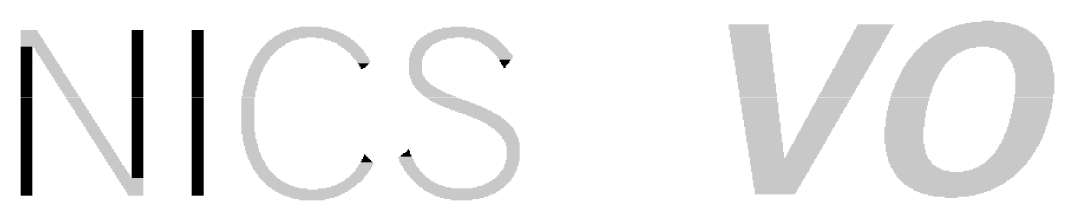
# Model space of a CAD drawing. Extents: x 3 to 114, y 9 to 132.
# Drawn here: x 61.56 to 74.91, y 129.89 to 132.2 of the extents above; entities that cross this region are included whole.
import ezdxf

# ---------------------------------------------------------------- set-up
doc = ezdxf.new("R2010")
doc.units = 0
doc.layers.add('254', color=53, linetype='CONTINUOUS')

# ---------------------------------------------------------------- blocks, each defined once
blk = doc.blocks.new('RECT')
blk.add_solid([(-0.5, -0.5), (0.5, -0.5), (-0.5, 0.5), (0.5, 0.5)])

msp = doc.modelspace()

# ---------------------------------------------------------------- block references
at = {"layer": '254', "yscale": 0.0152}
for p, xscale in [((74.0512, 132.1664), 0.5944), ((74.0588, 132.1816), 0.4572), ((74.0512, 132.1968), 0.1676), ((61.6687, 132.0749), 0.2134), ((61.6763, 132.0597), 0.2286), ((61.6763, 132.0444), 0.2286), ((61.6839, 132.0292), 0.2438), ((63.0707, 132.0749), 0.1524), ((63.0707, 132.0597), 0.1524), ((63.0707, 132.0444), 0.1524), ((63.0707, 132.0292), 0.1524), ((63.848, 132.0749), 0.1524), ((63.848, 132.0597), 0.1524), ((63.848, 132.0444), 0.1524), ((63.848, 132.0292), 0.1524), ((65.3186, 132.0292), 0.8382), ((65.311, 132.0444), 0.7925), ((65.311, 132.0597), 0.7315), ((65.311, 132.0749), 0.6401), ((65.311, 132.0902), 0.5486), ((65.311, 132.1054), 0.4572), ((65.3034, 132.1206), 0.2896), ((67.216, 132.0292), 0.823), ((67.2084, 132.0444), 0.7772), ((67.216, 132.0597), 0.701), ((67.216, 132.0749), 0.6401), ((67.216, 132.0902), 0.5486), ((67.216, 132.1054), 0.4267), ((67.216, 132.1206), 0.2134), ((70.9651, 132.1511), 0.5182), ((70.9651, 132.1359), 0.5182), ((70.9651, 132.1206), 0.5182), ((70.9651, 132.1054), 0.5182), ((70.9651, 132.0902), 0.5182), ((70.9727, 132.0749), 0.5029), ((70.9727, 132.0597), 0.5029), ((70.9727, 132.0444), 0.5029), ((70.9803, 132.0292), 0.5182), ((72.5424, 132.0444), 0.4724), ((72.5348, 132.0292), 0.4572), ((72.5576, 132.0749), 0.4724), ((72.55, 132.0597), 0.4572), ((72.5653, 132.0902), 0.4572), ((72.5881, 132.1206), 0.4724), ((72.5805, 132.1054), 0.4572), ((72.5957, 132.1359), 0.4572), ((72.6034, 132.1511), 0.4724), ((74.0207, 132.0292), 1.2649), ((74.0207, 132.0444), 1.204), ((74.0283, 132.0597), 1.1582), ((74.0283, 132.0749), 1.0973), ((74.0359, 132.0902), 1.0516), ((74.0435, 132.1054), 0.9754), ((74.0435, 132.1206), 0.9144), ((74.0435, 132.1359), 0.823), ((74.0435, 132.1511), 0.7315), ((61.6915, 132.014), 0.2591), ((61.6915, 131.9987), 0.2591), ((61.6991, 131.9835), 0.2743), ((61.7068, 131.9682), 0.2896), ((61.7068, 131.953), 0.2896), ((61.7144, 131.9378), 0.3048), ((61.7144, 131.9225), 0.3048), ((61.722, 131.9073), 0.32), ((63.0707, 132.014), 0.1524), ((63.0707, 131.9987), 0.1524), ((63.0707, 131.9835), 0.1524), ((63.0707, 131.9682), 0.1524), ((63.0707, 131.953), 0.1524), ((63.0707, 131.9378), 0.1524), ((63.0707, 131.9225), 0.1524), ((63.0707, 131.9073), 0.1524), ((63.848, 132.014), 0.1524), ((63.848, 131.9987), 0.1524), ((63.848, 131.9835), 0.1524), ((63.848, 131.9682), 0.1524), ((63.848, 131.953), 0.1524), ((63.848, 131.9378), 0.1524), ((63.848, 131.9225), 0.1524), ((63.848, 131.9073), 0.1524), ((64.8614, 131.9073), 0.2591), ((64.8843, 131.9225), 0.2743), ((64.9072, 131.9378), 0.2896), ((64.9376, 131.953), 0.32), ((64.9834, 131.9682), 0.3505), ((65.0367, 131.9835), 0.4267), ((65.311, 131.9987), 0.9449), ((65.3186, 132.014), 0.8992), ((65.593, 131.9835), 0.442), ((65.6539, 131.9682), 0.3505), ((65.692, 131.953), 0.3353), ((65.7225, 131.9378), 0.3048), ((65.753, 131.9225), 0.2743), ((65.7758, 131.9073), 0.2591), ((66.8045, 131.9225), 0.2743), ((66.7893, 131.9073), 0.2438), ((66.8274, 131.9378), 0.2896), ((66.8503, 131.953), 0.3048), ((66.8884, 131.9682), 0.3505), ((66.9493, 131.9835), 0.442), ((67.216, 131.9987), 0.9144), ((67.216, 132.014), 0.8839), ((67.498, 131.9835), 0.4115), ((67.5513, 131.9682), 0.3353), ((67.5818, 131.953), 0.3048), ((67.6123, 131.9378), 0.2743), ((67.6351, 131.9225), 0.2591), ((67.6504, 131.9073), 0.2591), ((70.9803, 132.014), 0.5182), ((70.9803, 131.9987), 0.5182), ((70.9879, 131.9835), 0.5029), ((70.9879, 131.9682), 0.5029), ((70.9879, 131.953), 0.5029), ((70.9879, 131.9378), 0.5029), ((70.9879, 131.9225), 0.5029), ((70.9955, 131.9073), 0.5182), ((72.4586, 131.9073), 0.4572), ((72.4738, 131.9225), 0.4572), ((72.4891, 131.953), 0.4572), ((72.4891, 131.9378), 0.4572), ((72.5043, 131.9835), 0.4572), ((72.5043, 131.9682), 0.4572), ((72.5195, 132.014), 0.4572), ((72.5195, 131.9987), 0.4572), ((73.9902, 131.9073), 1.5392), ((73.9978, 131.9225), 1.524), ((74.0054, 131.9378), 1.4783), ((74.0054, 131.953), 1.4478), ((74.0054, 131.9682), 1.4173), ((74.0131, 131.9835), 1.3716), ((74.0131, 131.9987), 1.3411), ((74.0207, 132.014), 1.2954), ((61.7296, 131.892), 0.3353), ((61.7296, 131.8768), 0.3353), ((61.6382, 131.8616), 0.1524), ((61.6382, 131.8463), 0.1524), ((61.6382, 131.8311), 0.1524), ((61.6382, 131.8158), 0.1524), ((61.6382, 131.8006), 0.1524), ((61.6382, 131.7854), 0.1524), ((61.6382, 131.7701), 0.1524), ((61.8211, 131.8616), 0.1829), ((61.8363, 131.8463), 0.1829), ((61.8363, 131.8311), 0.1829), ((61.8515, 131.8158), 0.1829), ((61.8592, 131.8006), 0.1981), ((61.8668, 131.7854), 0.1829), ((61.882, 131.7701), 0.1829), ((63.0707, 131.892), 0.1524), ((63.0707, 131.8768), 0.1524), ((63.0707, 131.8616), 0.1524), ((63.0707, 131.8463), 0.1524), ((63.0707, 131.8311), 0.1524), ((63.0707, 131.8158), 0.1524), ((63.0707, 131.8006), 0.1524), ((63.0707, 131.7854), 0.1524), ((63.0707, 131.7701), 0.1524), ((63.848, 131.892), 0.1524), ((63.848, 131.8768), 0.1524), ((63.848, 131.8616), 0.1524), ((63.848, 131.8463), 0.1524), ((63.848, 131.8311), 0.1524), ((63.848, 131.8158), 0.1524), ((63.848, 131.8006), 0.1524), ((63.848, 131.7854), 0.1524), ((63.848, 131.7701), 0.1524), ((64.7167, 131.7701), 0.2134), ((64.7319, 131.7854), 0.2134), ((64.7471, 131.8006), 0.2134), ((64.77, 131.8311), 0.2286), ((64.7624, 131.8158), 0.2134), ((64.7852, 131.8463), 0.2286), ((64.8081, 131.8616), 0.2438), ((64.8233, 131.8768), 0.2438), ((64.8462, 131.892), 0.2591), ((65.7911, 131.892), 0.2591), ((65.8139, 131.8768), 0.2438), ((65.8292, 131.8616), 0.2438), ((65.852, 131.8463), 0.2286), ((65.8673, 131.8311), 0.2286), ((65.8825, 131.8158), 0.2286), ((65.8901, 131.8006), 0.2134), ((65.913, 131.7854), 0.1981), ((65.9282, 131.7701), 0.1981), ((66.6902, 131.7854), 0.1981), ((66.6826, 131.7701), 0.1829), ((66.7055, 131.8158), 0.1981), ((66.6979, 131.8006), 0.1829), ((66.7283, 131.8463), 0.2134), ((66.7207, 131.8311), 0.1981), ((66.7512, 131.8768), 0.2286), ((66.7436, 131.8616), 0.2134), ((66.7664, 131.892), 0.2286), ((67.6732, 131.892), 0.2438), ((67.6885, 131.8768), 0.2438), ((67.7113, 131.8616), 0.2286), ((67.7266, 131.8463), 0.2286), ((67.7418, 131.8311), 0.2286), ((67.7494, 131.8158), 0.2134), ((67.7647, 131.8006), 0.2134), ((67.7799, 131.7854), 0.2134), ((67.7951, 131.7701), 0.2134), ((71.0032, 131.892), 0.5029), ((71.0032, 131.8768), 0.5029), ((71.0032, 131.8616), 0.5029), ((71.0032, 131.8463), 0.5029), ((71.0032, 131.8311), 0.5029), ((71.0032, 131.8158), 0.5029), ((71.0032, 131.8006), 0.5029), ((71.0184, 131.7854), 0.5029), ((71.0184, 131.7701), 0.5029), ((72.3976, 131.7854), 0.4572), ((72.39, 131.7701), 0.442), ((72.4052, 131.8006), 0.442), ((72.4129, 131.8158), 0.4572), ((72.4281, 131.8463), 0.4572), ((72.4281, 131.8311), 0.4572), ((72.4433, 131.8768), 0.4572), ((72.4433, 131.8616), 0.4572), ((72.4586, 131.892), 0.4572), ((73.3654, 131.7701), 0.5639), ((73.3882, 131.7854), 0.5791), ((73.4111, 131.8006), 0.5944), ((73.4339, 131.8158), 0.6096), ((73.4568, 131.8311), 0.6248), ((73.4873, 131.8463), 0.6553), ((73.5406, 131.8616), 0.7315), ((73.9902, 131.8768), 1.6002), ((73.9902, 131.892), 1.5697), ((74.4398, 131.8616), 0.7315), ((74.4779, 131.8463), 0.6553), ((74.5007, 131.8311), 0.6401), ((74.5236, 131.8158), 0.5944), ((74.5388, 131.8006), 0.5944), ((74.5541, 131.7854), 0.5639), ((74.5693, 131.7701), 0.5639), ((61.6382, 131.7549), 0.1524), ((61.6382, 131.7396), 0.1524), ((61.6382, 131.7244), 0.1524), ((61.6382, 131.7092), 0.1524), ((61.6382, 131.6939), 0.1524), ((61.6382, 131.6787), 0.1524), ((61.6382, 131.6634), 0.1524), ((61.6382, 131.6482), 0.1524), ((61.6382, 131.633), 0.1524), ((61.882, 131.7549), 0.1829), ((61.8973, 131.7396), 0.1829), ((61.9125, 131.7244), 0.1829), ((61.9125, 131.7092), 0.1829), ((61.9277, 131.6939), 0.1829), ((61.943, 131.6787), 0.1829), ((61.943, 131.6634), 0.1829), ((61.9582, 131.6482), 0.1829), ((61.9735, 131.633), 0.1829), ((63.0707, 131.7549), 0.1524), ((63.0707, 131.7396), 0.1524), ((63.0707, 131.7244), 0.1524), ((63.0707, 131.7092), 0.1524), ((63.0707, 131.6939), 0.1524), ((63.0707, 131.6787), 0.1524), ((63.0707, 131.6634), 0.1524), ((63.0707, 131.6482), 0.1524), ((63.0707, 131.633), 0.1524), ((63.848, 131.7549), 0.1524), ((63.848, 131.7396), 0.1524), ((63.848, 131.7244), 0.1524), ((63.848, 131.7092), 0.1524), ((63.848, 131.6939), 0.1524), ((63.848, 131.6787), 0.1524), ((63.848, 131.6634), 0.1524), ((63.848, 131.6482), 0.1524), ((63.848, 131.633), 0.1524), ((64.6252, 131.633), 0.1829), ((64.6481, 131.6634), 0.1981), ((64.6405, 131.6482), 0.1829), ((64.6633, 131.6939), 0.1981), ((64.6557, 131.6787), 0.1829), ((64.6786, 131.7244), 0.1981), ((64.6786, 131.7092), 0.1981), ((64.6938, 131.7396), 0.1981), ((64.709, 131.7549), 0.1981), ((65.9282, 131.7549), 0.1981), ((65.9435, 131.7396), 0.1981), ((65.9587, 131.7244), 0.1981), ((65.9663, 131.7092), 0.1829), ((65.9816, 131.6939), 0.1829), ((65.9892, 131.6787), 0.1676), ((65.9892, 131.6634), 0.1676), ((65.9892, 131.6482), 0.1372), ((65.9892, 131.633), 0.1067), ((66.6674, 131.7244), 0.1829), ((66.6598, 131.7092), 0.1676), ((66.6598, 131.6939), 0.1676), ((66.6598, 131.6787), 0.1676), ((66.6598, 131.6634), 0.1676), ((66.6598, 131.6482), 0.1676), ((66.6598, 131.633), 0.1676), ((66.6826, 131.7549), 0.1829), ((66.675, 131.7396), 0.1676), ((67.8104, 131.7549), 0.2134), ((67.818, 131.7396), 0.1981), ((67.818, 131.7244), 0.1981), ((67.818, 131.7092), 0.1676), ((67.818, 131.6939), 0.1372), ((67.8104, 131.6787), 0.1219), ((67.818, 131.6634), 0.1067), ((67.8104, 131.6482), 0.0914), ((67.8104, 131.633), 0.061), ((71.0184, 131.7549), 0.5029), ((71.0184, 131.7396), 0.5029), ((71.0184, 131.7244), 0.5029), ((71.0184, 131.7092), 0.5029), ((71.026, 131.6939), 0.4877), ((71.026, 131.6787), 0.4877), ((71.026, 131.6634), 0.4877), ((71.0336, 131.6482), 0.5029), ((71.0336, 131.633), 0.5029), ((72.3214, 131.6482), 0.4572), ((72.3138, 131.633), 0.442), ((72.329, 131.6634), 0.442), ((72.3367, 131.6787), 0.4572), ((72.3519, 131.7092), 0.4572), ((72.3443, 131.6939), 0.442), ((72.3671, 131.7396), 0.4572), ((72.3595, 131.7244), 0.442), ((72.3824, 131.7549), 0.4572), ((73.2434, 131.633), 0.5029), ((73.2511, 131.6482), 0.5182), ((73.2663, 131.6634), 0.5182), ((73.2815, 131.6787), 0.5182), ((73.2892, 131.6939), 0.5334), ((73.3044, 131.7092), 0.5334), ((73.3196, 131.7244), 0.5334), ((73.3349, 131.7396), 0.5334), ((73.3577, 131.7549), 0.5486), ((74.5769, 131.7549), 0.5486), ((74.5846, 131.7396), 0.5334), ((74.5922, 131.7244), 0.5486), ((74.5998, 131.7092), 0.5334), ((74.6074, 131.6939), 0.5182), ((74.615, 131.6787), 0.5334), ((74.6227, 131.6634), 0.5182), ((74.6227, 131.6482), 0.5182), ((74.6303, 131.633), 0.5029), ((61.6382, 131.6177), 0.1524), ((61.6382, 131.6025), 0.1524), ((61.6382, 131.5872), 0.1524), ((61.6382, 131.572), 0.1524), ((61.6382, 131.5568), 0.1524), ((61.6382, 131.5415), 0.1524), ((61.6382, 131.5263), 0.1524), ((61.6382, 131.511), 0.1524), ((61.6382, 131.4958), 0.1524), ((61.9735, 131.6177), 0.1829), ((61.9887, 131.6025), 0.1829), ((61.9963, 131.5872), 0.1981), ((62.0039, 131.572), 0.1829), ((62.0192, 131.5568), 0.1829), ((62.0192, 131.5415), 0.1829), ((62.0344, 131.5263), 0.1829), ((62.0497, 131.511), 0.1829), ((62.0497, 131.4958), 0.1829), ((63.0707, 131.6177), 0.1524), ((63.0707, 131.6025), 0.1524), ((63.0707, 131.5872), 0.1524), ((63.0707, 131.572), 0.1524), ((63.0707, 131.5568), 0.1524), ((63.0707, 131.5415), 0.1524), ((63.0707, 131.5263), 0.1524), ((63.0707, 131.511), 0.1524), ((63.0707, 131.4958), 0.1524), ((63.848, 131.6177), 0.1524), ((63.848, 131.6025), 0.1524), ((63.848, 131.5872), 0.1524), ((63.848, 131.572), 0.1524), ((63.848, 131.5568), 0.1524), ((63.848, 131.5415), 0.1524), ((63.848, 131.5263), 0.1524), ((63.848, 131.511), 0.1524), ((63.848, 131.4958), 0.1524), ((64.5795, 131.5263), 0.1829), ((64.5719, 131.511), 0.1676), ((64.5719, 131.4958), 0.1676), ((64.5947, 131.572), 0.1829), ((64.5947, 131.5568), 0.1829), ((64.5871, 131.5415), 0.1676), ((64.61, 131.6025), 0.1829), ((64.61, 131.5872), 0.1829), ((64.6252, 131.6177), 0.1829), ((65.9816, 131.6177), 0.0914), ((65.9816, 131.6025), 0.061), ((65.9663, 131.5872), 0.0305), ((66.6598, 131.6177), 0.1676), ((66.6598, 131.6025), 0.1676), ((66.6598, 131.5872), 0.1676), ((66.6598, 131.572), 0.1676), ((66.6598, 131.5568), 0.1676), ((66.6598, 131.5415), 0.1676), ((66.6598, 131.5263), 0.1676), ((66.6674, 131.511), 0.1829), ((66.675, 131.4958), 0.1676), ((67.8104, 131.6177), 0.0305), ((67.8104, 131.6025), 0.0305), ((71.0336, 131.6177), 0.5029), ((71.0489, 131.5263), 0.5029), ((71.0489, 131.511), 0.5029), ((71.0413, 131.6025), 0.4877), ((71.0413, 131.5872), 0.4877), ((71.0413, 131.572), 0.4877), ((71.0413, 131.5568), 0.4877), ((71.0413, 131.5415), 0.4877), ((71.0565, 131.4958), 0.4877), ((72.2376, 131.511), 0.442), ((72.2376, 131.4958), 0.442), ((72.2528, 131.5415), 0.442), ((72.2528, 131.5263), 0.442), ((72.2757, 131.572), 0.4572), ((72.2681, 131.5568), 0.442), ((72.2833, 131.5872), 0.442), ((72.2986, 131.6177), 0.442), ((72.2986, 131.6025), 0.442), ((73.1672, 131.511), 0.5029), ((73.1672, 131.4958), 0.5029), ((73.1825, 131.5415), 0.5029), ((73.1825, 131.5263), 0.5029), ((73.2053, 131.572), 0.5182), ((73.1977, 131.5568), 0.5029), ((73.2206, 131.6025), 0.5182), ((73.213, 131.5872), 0.5029), ((73.2358, 131.6177), 0.5182), ((74.6379, 131.6177), 0.5182), ((74.6379, 131.6025), 0.5182), ((74.6455, 131.5872), 0.5029), ((74.6455, 131.572), 0.5029), ((74.6455, 131.5568), 0.5029), ((74.6455, 131.5415), 0.5029), ((74.6608, 131.5263), 0.5029), ((74.6608, 131.511), 0.5029), ((74.6608, 131.4958), 0.5029), ((61.6382, 131.4806), 0.1524), ((61.6382, 131.4653), 0.1524), ((61.6382, 131.4501), 0.1524), ((61.6382, 131.4348), 0.1524), ((61.6382, 131.4196), 0.1524), ((61.6382, 131.4044), 0.1524), ((61.6382, 131.3891), 0.1524), ((61.6382, 131.3739), 0.1524), ((62.0649, 131.4806), 0.1829), ((62.0801, 131.4653), 0.1829), ((62.0801, 131.4501), 0.1829), ((62.0954, 131.4348), 0.1829), ((62.103, 131.4196), 0.1981), ((62.1106, 131.4044), 0.1829), ((62.1259, 131.3891), 0.1829), ((62.1259, 131.3739), 0.1829), ((63.0707, 131.4806), 0.1524), ((63.0707, 131.4653), 0.1524), ((63.0707, 131.4501), 0.1524), ((63.0707, 131.4348), 0.1524), ((63.0707, 131.4196), 0.1524), ((63.0707, 131.4044), 0.1524), ((63.0707, 131.3891), 0.1524), ((63.0707, 131.3739), 0.1524), ((63.848, 131.4806), 0.1524), ((63.848, 131.4653), 0.1524), ((63.848, 131.4501), 0.1524), ((63.848, 131.4348), 0.1524), ((63.848, 131.4196), 0.1524), ((63.848, 131.4044), 0.1524), ((63.848, 131.3891), 0.1524), ((63.848, 131.3739), 0.1524), ((64.5338, 131.3739), 0.1829), ((64.549, 131.4348), 0.1829), ((64.5414, 131.4196), 0.1676), ((64.5414, 131.4044), 0.1676), ((64.5414, 131.3891), 0.1676), ((64.5566, 131.4653), 0.1676), ((64.5566, 131.4501), 0.1676), ((64.5643, 131.4806), 0.1829), ((66.6826, 131.4806), 0.1829), ((66.6902, 131.4653), 0.1981), ((66.7055, 131.4348), 0.1981), ((66.7131, 131.4196), 0.2134), ((66.6979, 131.4501), 0.1829), ((66.7283, 131.4044), 0.2134), ((66.736, 131.3891), 0.2286), ((66.7588, 131.3739), 0.2438), ((71.0565, 131.4806), 0.4877), ((71.0565, 131.4653), 0.4877), ((71.0565, 131.4501), 0.4877), ((71.0565, 131.4348), 0.4877), ((71.0565, 131.4196), 0.4877), ((71.0641, 131.4044), 0.4724), ((71.0717, 131.3891), 0.4877), ((71.0717, 131.3739), 0.4877), ((72.1614, 131.3739), 0.442), ((72.1766, 131.4044), 0.442), ((72.1766, 131.3891), 0.442), ((72.1919, 131.4348), 0.442), ((72.1919, 131.4196), 0.442), ((72.2071, 131.4501), 0.442), ((72.2224, 131.4806), 0.442), ((72.2224, 131.4653), 0.442), ((73.1063, 131.3891), 0.5029), ((73.1063, 131.3739), 0.5029), ((73.1215, 131.4196), 0.5029), ((73.1215, 131.4044), 0.5029), ((73.1368, 131.4501), 0.5029), ((73.1368, 131.4348), 0.5029), ((73.152, 131.4806), 0.5029), ((73.152, 131.4653), 0.5029), ((74.6608, 131.4806), 0.5029), ((74.6608, 131.4653), 0.5029), ((74.6608, 131.4501), 0.5029), ((74.6608, 131.4348), 0.5029), ((74.6608, 131.4196), 0.5029), ((74.6608, 131.4044), 0.5029), ((74.6608, 131.3891), 0.5029), ((74.6608, 131.3739), 0.5029), ((61.6382, 131.3586), 0.1524), ((61.6382, 131.3434), 0.1524), ((61.6382, 131.3282), 0.1524), ((61.6382, 131.3129), 0.1524), ((61.6382, 131.2977), 0.1524), ((61.6382, 131.2824), 0.1524), ((61.6382, 131.2672), 0.1524), ((61.6382, 131.252), 0.1524), ((61.6382, 131.2367), 0.1524), ((62.1411, 131.3586), 0.1829), ((62.1563, 131.3434), 0.1829), ((62.1563, 131.3282), 0.1829), ((62.1716, 131.3129), 0.1829), ((62.1868, 131.2977), 0.1829), ((62.1868, 131.2824), 0.1829), ((62.2021, 131.2672), 0.1829), ((62.2173, 131.252), 0.1829), ((62.2173, 131.2367), 0.1829), ((63.0707, 131.3586), 0.1524), ((63.0707, 131.3434), 0.1524), ((63.0707, 131.3282), 0.1524), ((63.0707, 131.3129), 0.1524), ((63.0707, 131.2977), 0.1524), ((63.0707, 131.2824), 0.1524), ((63.0707, 131.2672), 0.1524), ((63.0707, 131.252), 0.1524), ((63.0707, 131.2367), 0.1524), ((63.848, 131.3586), 0.1524), ((63.848, 131.3434), 0.1524), ((63.848, 131.3282), 0.1524), ((63.848, 131.3129), 0.1524), ((63.848, 131.2977), 0.1524), ((63.848, 131.2824), 0.1524), ((63.848, 131.2672), 0.1524), ((63.848, 131.252), 0.1524), ((63.848, 131.2367), 0.1524), ((64.5185, 131.3129), 0.1829), ((64.5109, 131.2977), 0.1676), ((64.5109, 131.2824), 0.1676), ((64.5109, 131.2672), 0.1676), ((64.5109, 131.252), 0.1676), ((64.5109, 131.2367), 0.1676), ((64.5262, 131.3586), 0.1676), ((64.5262, 131.3434), 0.1676), ((64.5262, 131.3282), 0.1676), ((66.7893, 131.3434), 0.2743), ((66.7741, 131.3586), 0.2438), ((66.8045, 131.3282), 0.2743), ((66.8274, 131.3129), 0.2896), ((66.8503, 131.2977), 0.3048), ((66.8731, 131.2824), 0.32), ((66.896, 131.2672), 0.3353), ((66.9265, 131.252), 0.3658), ((66.9493, 131.2367), 0.381), ((71.0717, 131.3586), 0.4877), ((71.0717, 131.3434), 0.4877), ((71.0717, 131.3282), 0.4877), ((71.0794, 131.3129), 0.4724), ((71.0794, 131.2977), 0.4724), ((71.0794, 131.2824), 0.4724), ((71.087, 131.2672), 0.4877), ((71.087, 131.252), 0.4877), ((71.087, 131.2367), 0.4877), ((72.0852, 131.2367), 0.442), ((72.1004, 131.2672), 0.442), ((72.0928, 131.252), 0.4267), ((72.1157, 131.2824), 0.442), ((72.1309, 131.3129), 0.442), ((72.1233, 131.2977), 0.4267), ((72.1385, 131.3282), 0.4267), ((72.1462, 131.3434), 0.442), ((72.1538, 131.3586), 0.4267), ((73.0606, 131.2672), 0.5029), ((73.0606, 131.252), 0.5029), ((73.0606, 131.2367), 0.5029), ((73.0758, 131.3129), 0.5029), ((73.0758, 131.2977), 0.5029), ((73.0758, 131.2824), 0.5029), ((73.091, 131.3434), 0.5029), ((73.091, 131.3282), 0.5029), ((73.0987, 131.3586), 0.4877), ((74.6455, 131.252), 0.5029), ((74.6455, 131.2367), 0.5029), ((74.6608, 131.3586), 0.5029), ((74.6608, 131.3434), 0.5029), ((74.6608, 131.3282), 0.5029), ((74.6608, 131.3129), 0.5029), ((74.6608, 131.2977), 0.5029), ((74.6608, 131.2824), 0.5029), ((74.6608, 131.2672), 0.5029), ((61.6382, 131.2215), 0.1524), ((61.6382, 131.2062), 0.1524), ((61.6382, 131.191), 0.1524), ((61.6382, 131.1758), 0.1524), ((61.6382, 131.1605), 0.1524), ((61.6382, 131.1453), 0.1524), ((61.6382, 131.13), 0.1524), ((61.6382, 131.1148), 0.1524), ((61.6382, 131.0996), 0.1524), ((62.2325, 131.2215), 0.1829), ((62.2402, 131.2062), 0.1981), ((62.2478, 131.191), 0.1829), ((62.263, 131.1758), 0.1829), ((62.263, 131.1605), 0.1829), ((62.2783, 131.1453), 0.1829), ((62.2935, 131.13), 0.1829), ((62.2935, 131.1148), 0.1829), ((62.3087, 131.0996), 0.1829), ((63.0707, 131.2215), 0.1524), ((63.0707, 131.2062), 0.1524), ((63.0707, 131.191), 0.1524), ((63.0707, 131.1758), 0.1524), ((63.0707, 131.1605), 0.1524), ((63.0707, 131.1453), 0.1524), ((63.0707, 131.13), 0.1524), ((63.0707, 131.1148), 0.1524), ((63.0707, 131.0996), 0.1524), ((63.848, 131.2215), 0.1524), ((63.848, 131.2062), 0.1524), ((63.848, 131.191), 0.1524), ((63.848, 131.1758), 0.1524), ((63.848, 131.1605), 0.1524), ((63.848, 131.1453), 0.1524), ((63.848, 131.13), 0.1524), ((63.848, 131.1148), 0.1524), ((63.848, 131.0996), 0.1524), ((64.5033, 131.2215), 0.1829), ((64.4957, 131.2062), 0.1676), ((64.4957, 131.191), 0.1676), ((64.4957, 131.1758), 0.1676), ((64.4957, 131.1605), 0.1676), ((64.4957, 131.1453), 0.1676), ((64.4957, 131.13), 0.1676), ((64.4957, 131.1148), 0.1676), ((64.4957, 131.0996), 0.1676), ((66.9874, 131.2215), 0.3962), ((67.0103, 131.2062), 0.4115), ((67.0484, 131.191), 0.4267), ((67.0789, 131.1758), 0.4572), ((67.117, 131.1605), 0.4724), ((67.1474, 131.1453), 0.4724), ((67.1855, 131.13), 0.4877), ((67.216, 131.1148), 0.4877), ((67.2617, 131.0996), 0.4877), ((71.087, 131.2215), 0.4877), ((71.0946, 131.2062), 0.4724), ((71.0946, 131.191), 0.4724), ((71.0946, 131.1758), 0.4724), ((71.0946, 131.1605), 0.4724), ((71.1022, 131.1453), 0.4877), ((71.1022, 131.13), 0.4877), ((71.1098, 131.1148), 0.4724), ((71.1098, 131.0996), 0.4724), ((72.009, 131.0996), 0.442), ((72.0166, 131.1148), 0.4267), ((72.0319, 131.1453), 0.4267), ((72.0319, 131.13), 0.4267), ((72.0471, 131.1758), 0.4267), ((72.0471, 131.1605), 0.4267), ((72.0623, 131.191), 0.4267), ((72.07, 131.2062), 0.442), ((72.0776, 131.2215), 0.4267), ((73.0148, 131.0996), 0.5029), ((73.0301, 131.1605), 0.5029), ((73.0301, 131.1453), 0.5029), ((73.0301, 131.13), 0.5029), ((73.0301, 131.1148), 0.5029), ((73.0453, 131.2215), 0.5029), ((73.0453, 131.2062), 0.5029), ((73.0453, 131.191), 0.5029), ((73.0453, 131.1758), 0.5029), ((74.6303, 131.1453), 0.5029), ((74.6303, 131.13), 0.5029), ((74.6303, 131.1148), 0.5029), ((74.6303, 131.0996), 0.5029), ((74.6455, 131.2215), 0.5029), ((74.6455, 131.2062), 0.5029), ((74.6455, 131.191), 0.5029), ((74.6455, 131.1758), 0.5029), ((74.6455, 131.1605), 0.5029), ((61.6382, 131.0843), 0.1524), ((61.6382, 131.0691), 0.1524), ((61.6382, 131.0538), 0.1524), ((61.6382, 131.0386), 0.1524), ((61.6382, 131.0234), 0.1524), ((61.6382, 131.0081), 0.1524), ((61.6382, 130.9929), 0.1524), ((61.6382, 130.9776), 0.1524), ((61.6382, 130.9624), 0.1524), ((62.324, 131.0843), 0.1829), ((62.324, 131.0691), 0.1829), ((62.3392, 131.0538), 0.1829), ((62.3545, 131.0386), 0.1829), ((62.3545, 131.0234), 0.1829), ((62.3697, 131.0081), 0.1829), ((62.3773, 130.9929), 0.1981), ((62.3849, 130.9776), 0.1829), ((62.4002, 130.9624), 0.1829), ((63.0707, 131.0843), 0.1524), ((63.0707, 131.0691), 0.1524), ((63.0707, 131.0538), 0.1524), ((63.0707, 131.0386), 0.1524), ((63.0707, 131.0234), 0.1524), ((63.0707, 131.0081), 0.1524), ((63.0707, 130.9929), 0.1524), ((63.0707, 130.9776), 0.1524), ((63.0707, 130.9624), 0.1524), ((63.848, 131.0843), 0.1524), ((63.848, 131.0691), 0.1524), ((63.848, 131.0538), 0.1524), ((63.848, 131.0386), 0.1524), ((63.848, 131.0234), 0.1524), ((63.848, 131.0081), 0.1524), ((63.848, 130.9929), 0.1524), ((63.848, 130.9776), 0.1524), ((63.848, 130.9624), 0.1524), ((64.4957, 131.0843), 0.1676), ((64.4957, 131.0691), 0.1676), ((64.4957, 131.0538), 0.1676), ((64.4957, 131.0386), 0.1676), ((64.4957, 131.0234), 0.1676), ((64.4957, 131.0081), 0.1676), ((64.4957, 130.9929), 0.1676), ((64.4957, 130.9776), 0.1676), ((64.4957, 130.9624), 0.1676), ((67.2922, 131.0843), 0.4877), ((67.3303, 131.0691), 0.4724), ((67.3608, 131.0538), 0.4724), ((67.4065, 131.0386), 0.4724), ((67.437, 131.0234), 0.442), ((67.4751, 131.0081), 0.4267), ((67.5132, 130.9929), 0.4115), ((67.5437, 130.9776), 0.4115), ((67.5742, 130.9624), 0.381), ((71.1098, 131.0843), 0.4724), ((71.1098, 131.0691), 0.4724), ((71.1098, 131.0538), 0.4724), ((71.1098, 131.0386), 0.4724), ((71.1098, 131.0234), 0.4724), ((71.1251, 131.0081), 0.4724), ((71.1251, 130.9929), 0.4724), ((71.1251, 130.9776), 0.4724), ((71.1251, 130.9624), 0.4724), ((71.9404, 130.9776), 0.4267), ((71.9328, 130.9624), 0.4115), ((71.948, 130.9929), 0.4115), ((71.9557, 131.0081), 0.4267), ((71.9709, 131.0386), 0.4267), ((71.9709, 131.0234), 0.4267), ((71.9861, 131.0691), 0.4267), ((71.9861, 131.0538), 0.4267), ((72.0014, 131.0843), 0.4267), ((72.9996, 131.0386), 0.5029), ((72.9996, 131.0234), 0.5029), ((72.9996, 131.0081), 0.5029), ((72.9996, 130.9929), 0.5029), ((72.9996, 130.9776), 0.5029), ((72.9996, 130.9624), 0.5029), ((73.0148, 131.0843), 0.5029), ((73.0148, 131.0691), 0.5029), ((73.0148, 131.0538), 0.5029), ((74.5998, 130.9929), 0.5029), ((74.5998, 130.9776), 0.5029), ((74.5998, 130.9624), 0.5029), ((74.615, 131.0538), 0.5029), ((74.615, 131.0386), 0.5029), ((74.615, 131.0234), 0.5029), ((74.615, 131.0081), 0.5029), ((74.6303, 131.0843), 0.5029), ((74.6303, 131.0691), 0.5029), ((61.6382, 130.9472), 0.1524), ((61.6382, 130.9319), 0.1524), ((61.6382, 130.9167), 0.1524), ((61.6382, 130.9014), 0.1524), ((61.6382, 130.8862), 0.1524), ((61.6382, 130.871), 0.1524), ((61.6382, 130.8557), 0.1524), ((61.6382, 130.8405), 0.1524), ((62.4002, 130.9472), 0.1829), ((62.4154, 130.9319), 0.1829), ((62.4307, 130.9167), 0.1829), ((62.4307, 130.9014), 0.1829), ((62.4459, 130.8862), 0.1829), ((62.4611, 130.871), 0.1829), ((62.4611, 130.8557), 0.1829), ((62.4764, 130.8405), 0.1829), ((63.0707, 130.9472), 0.1524), ((63.0707, 130.9319), 0.1524), ((63.0707, 130.9167), 0.1524), ((63.0707, 130.9014), 0.1524), ((63.0707, 130.8862), 0.1524), ((63.0707, 130.871), 0.1524), ((63.0707, 130.8557), 0.1524), ((63.0707, 130.8405), 0.1524), ((63.848, 130.9472), 0.1524), ((63.848, 130.9319), 0.1524), ((63.848, 130.9167), 0.1524), ((63.848, 130.9014), 0.1524), ((63.848, 130.8862), 0.1524), ((63.848, 130.871), 0.1524), ((63.848, 130.8557), 0.1524), ((63.848, 130.8405), 0.1524), ((64.4957, 130.9472), 0.1676), ((64.4957, 130.9319), 0.1676), ((64.4957, 130.9167), 0.1676), ((64.4957, 130.9014), 0.1676), ((64.4957, 130.8862), 0.1676), ((64.4957, 130.871), 0.1676), ((64.4957, 130.8557), 0.1676), ((64.4957, 130.8405), 0.1676), ((67.597, 130.9472), 0.3658), ((67.6351, 130.9319), 0.3505), ((67.658, 130.9167), 0.3353), ((67.6808, 130.9014), 0.32), ((67.7037, 130.8862), 0.3048), ((67.7266, 130.871), 0.2896), ((67.7418, 130.8557), 0.2896), ((67.7647, 130.8405), 0.2743), ((71.1251, 130.9472), 0.4724), ((71.1251, 130.9319), 0.4724), ((71.1327, 130.9167), 0.4572), ((71.1327, 130.9014), 0.4572), ((71.1403, 130.8862), 0.4724), ((71.1403, 130.871), 0.4724), ((71.1403, 130.8557), 0.4724), ((71.1403, 130.8405), 0.4724), ((71.8642, 130.8405), 0.4267), ((71.8718, 130.8557), 0.4115), ((71.8795, 130.871), 0.4267), ((71.8947, 130.9014), 0.4267), ((71.8871, 130.8862), 0.4115), ((71.9099, 130.9319), 0.4267), ((71.9099, 130.9167), 0.4267), ((71.9252, 130.9472), 0.4267), ((72.9844, 130.9472), 0.5029), ((72.9844, 130.9319), 0.5029), ((72.9844, 130.9167), 0.5029), ((72.9844, 130.9014), 0.5029), ((72.9844, 130.8862), 0.5029), ((72.9844, 130.871), 0.5029), ((72.9844, 130.8557), 0.5029), ((72.9844, 130.8405), 0.5029), ((74.5693, 130.871), 0.5029), ((74.5693, 130.8557), 0.5029), ((74.5617, 130.8405), 0.4877), ((74.5846, 130.9319), 0.5029), ((74.5846, 130.9167), 0.5029), ((74.5846, 130.9014), 0.5029), ((74.5769, 130.8862), 0.4877), ((74.5998, 130.9472), 0.5029), ((61.6382, 130.8252), 0.1524), ((61.6382, 130.81), 0.1524), ((61.6382, 130.7948), 0.1524), ((61.6382, 130.7795), 0.1524), ((61.6382, 130.7643), 0.1524), ((61.6382, 130.749), 0.1524), ((61.6382, 130.7338), 0.1524), ((61.6382, 130.7186), 0.1524), ((61.6382, 130.7033), 0.1524), ((62.4916, 130.8252), 0.1829), ((62.4916, 130.81), 0.1829), ((62.5069, 130.7948), 0.1829), ((62.5069, 130.7795), 0.1829), ((62.5221, 130.7643), 0.1829), ((62.5373, 130.749), 0.1829), ((62.5373, 130.7338), 0.1829), ((62.5526, 130.7186), 0.1829), ((62.5678, 130.7033), 0.1829), ((63.0707, 130.8252), 0.1524), ((63.0707, 130.81), 0.1524), ((63.0707, 130.7948), 0.1524), ((63.0707, 130.7795), 0.1524), ((63.0707, 130.7643), 0.1524), ((63.0707, 130.749), 0.1524), ((63.0707, 130.7338), 0.1524), ((63.0707, 130.7186), 0.1524), ((63.0707, 130.7033), 0.1524), ((63.848, 130.8252), 0.1524), ((63.848, 130.81), 0.1524), ((63.848, 130.7948), 0.1524), ((63.848, 130.7795), 0.1524), ((63.848, 130.7643), 0.1524), ((63.848, 130.749), 0.1524), ((63.848, 130.7338), 0.1524), ((63.848, 130.7186), 0.1524), ((63.848, 130.7033), 0.1524), ((64.4957, 130.8252), 0.1676), ((64.4957, 130.81), 0.1676), ((64.4957, 130.7948), 0.1676), ((64.4957, 130.7795), 0.1676), ((64.5033, 130.7643), 0.1829), ((64.5033, 130.749), 0.1829), ((64.5109, 130.7338), 0.1676), ((64.5109, 130.7186), 0.1676), ((64.5109, 130.7033), 0.1676), ((67.7799, 130.8252), 0.2743), ((67.8028, 130.81), 0.2591), ((67.8104, 130.7948), 0.2438), ((67.8256, 130.7795), 0.2438), ((67.8332, 130.7643), 0.2286), ((67.8485, 130.749), 0.2286), ((67.8561, 130.7338), 0.2134), ((67.8713, 130.7186), 0.2134), ((67.879, 130.7033), 0.1981), ((71.1479, 130.8252), 0.4572), ((71.1479, 130.81), 0.4572), ((71.1479, 130.7948), 0.4572), ((71.1479, 130.7795), 0.4572), ((71.1479, 130.7643), 0.4572), ((71.1556, 130.749), 0.4724), ((71.1556, 130.7338), 0.4724), ((71.1632, 130.7186), 0.4572), ((71.1632, 130.7033), 0.4572), ((71.7804, 130.7033), 0.4115), ((71.7956, 130.7186), 0.4115), ((71.8033, 130.7338), 0.4267), ((71.8185, 130.7643), 0.4267), ((71.8109, 130.749), 0.4115), ((71.8261, 130.7795), 0.4115), ((71.8414, 130.81), 0.4115), ((71.8414, 130.7948), 0.4115), ((71.8566, 130.8252), 0.4115), ((72.9691, 130.8252), 0.5029), ((72.9691, 130.81), 0.5029), ((72.9691, 130.7948), 0.5029), ((72.9691, 130.7795), 0.5029), ((72.9691, 130.7643), 0.5029), ((72.9691, 130.749), 0.5029), ((72.9691, 130.7338), 0.5029), ((72.9691, 130.7186), 0.5029), ((72.9691, 130.7033), 0.5029), ((74.5084, 130.7186), 0.5029), ((74.5084, 130.7033), 0.5029), ((74.5236, 130.749), 0.5029), ((74.5236, 130.7338), 0.5029), ((74.5388, 130.7795), 0.5029), ((74.5388, 130.7643), 0.5029), ((74.5541, 130.8252), 0.5029), ((74.5541, 130.81), 0.5029), ((74.5465, 130.7948), 0.4877), ((61.6382, 130.6881), 0.1524), ((61.6382, 130.6728), 0.1524), ((61.6382, 130.6576), 0.1524), ((61.6382, 130.6424), 0.1524), ((61.6382, 130.6271), 0.1524), ((61.6382, 130.6119), 0.1524), ((61.6382, 130.5966), 0.1524), ((61.6382, 130.5814), 0.1524), ((61.6382, 130.5662), 0.1524), ((62.5678, 130.6881), 0.1829), ((62.5831, 130.6728), 0.1829), ((62.5983, 130.6576), 0.1829), ((62.5983, 130.6424), 0.1829), ((62.6135, 130.6271), 0.1829), ((62.6288, 130.6119), 0.1829), ((62.6288, 130.5966), 0.1829), ((62.644, 130.5814), 0.1829), ((62.644, 130.5662), 0.1829), ((63.0707, 130.6881), 0.1524), ((63.0707, 130.6728), 0.1524), ((63.0707, 130.6576), 0.1524), ((63.0707, 130.6424), 0.1524), ((63.0707, 130.6271), 0.1524), ((63.0707, 130.6119), 0.1524), ((63.0707, 130.5966), 0.1524), ((63.0707, 130.5814), 0.1524), ((63.0707, 130.5662), 0.1524), ((63.848, 130.6881), 0.1524), ((63.848, 130.6728), 0.1524), ((63.848, 130.6576), 0.1524), ((63.848, 130.6424), 0.1524), ((63.848, 130.6271), 0.1524), ((63.848, 130.6119), 0.1524), ((63.848, 130.5966), 0.1524), ((63.848, 130.5814), 0.1524), ((63.848, 130.5662), 0.1524), ((64.5109, 130.6881), 0.1676), ((64.5185, 130.6728), 0.1829), ((64.5185, 130.6576), 0.1829), ((64.5262, 130.6424), 0.1676), ((64.5262, 130.6271), 0.1676), ((64.5338, 130.6119), 0.1829), ((64.5338, 130.5966), 0.1829), ((64.5414, 130.5814), 0.1676), ((64.5414, 130.5662), 0.1676), ((67.8866, 130.6881), 0.2134), ((67.8942, 130.6728), 0.1981), ((67.9018, 130.6576), 0.1829), ((67.9018, 130.6424), 0.1829), ((67.9171, 130.6271), 0.1829), ((67.9171, 130.6119), 0.1829), ((67.9171, 130.5966), 0.1829), ((67.9247, 130.5814), 0.1676), ((67.9247, 130.5662), 0.1676), ((71.1632, 130.6881), 0.4572), ((71.1632, 130.6728), 0.4572), ((71.1632, 130.6576), 0.4572), ((71.1632, 130.6424), 0.4572), ((71.1784, 130.6271), 0.4572), ((71.1784, 130.6119), 0.4572), ((71.1784, 130.5966), 0.4572), ((71.1784, 130.5814), 0.4572), ((71.1784, 130.5662), 0.4572), ((71.7042, 130.5662), 0.4115), ((71.7194, 130.5966), 0.4115), ((71.7194, 130.5814), 0.4115), ((71.7347, 130.6119), 0.4115), ((71.7499, 130.6424), 0.4115), ((71.7499, 130.6271), 0.4115), ((71.7652, 130.6728), 0.4115), ((71.7652, 130.6576), 0.4115), ((71.7804, 130.6881), 0.4115), ((72.9691, 130.6881), 0.5029), ((72.9691, 130.6728), 0.5029), ((72.9691, 130.6576), 0.5029), ((72.9691, 130.6424), 0.5029), ((72.9691, 130.6271), 0.5029), ((72.9844, 130.6119), 0.5029), ((72.9844, 130.5966), 0.5029), ((72.9844, 130.5814), 0.5029), ((72.9844, 130.5662), 0.5029), ((74.4322, 130.5662), 0.5029), ((74.455, 130.5966), 0.5182), ((74.4474, 130.5814), 0.5029), ((74.4626, 130.6119), 0.5029), ((74.4779, 130.6424), 0.5029), ((74.4779, 130.6271), 0.5029), ((74.4931, 130.6728), 0.5029), ((74.4931, 130.6576), 0.5029), ((74.5084, 130.6881), 0.5029), ((61.6382, 130.5509), 0.1524), ((61.6382, 130.5357), 0.1524), ((61.6382, 130.5204), 0.1524), ((61.6382, 130.5052), 0.1524), ((61.6382, 130.49), 0.1524), ((61.6382, 130.4747), 0.1524), ((61.6382, 130.4595), 0.1524), ((61.6382, 130.4442), 0.1524), ((61.6382, 130.429), 0.1524), ((62.6593, 130.5509), 0.1829), ((62.6745, 130.5357), 0.1829), ((62.6745, 130.5204), 0.1829), ((62.6897, 130.5052), 0.1829), ((62.705, 130.49), 0.1829), ((62.705, 130.4747), 0.1829), ((62.7202, 130.4595), 0.1829), ((62.7355, 130.4442), 0.1829), ((62.7355, 130.429), 0.1829), ((63.0707, 130.5509), 0.1524), ((63.0707, 130.5357), 0.1524), ((63.0707, 130.5204), 0.1524), ((63.0707, 130.5052), 0.1524), ((63.0707, 130.49), 0.1524), ((63.0707, 130.4747), 0.1524), ((63.0707, 130.4595), 0.1524), ((63.0707, 130.4442), 0.1524), ((63.0707, 130.429), 0.1524), ((63.848, 130.5509), 0.1524), ((63.848, 130.5357), 0.1524), ((63.848, 130.5204), 0.1524), ((63.848, 130.5052), 0.1524), ((63.848, 130.49), 0.1524), ((63.848, 130.4747), 0.1524), ((63.848, 130.4595), 0.1524), ((63.848, 130.4442), 0.1524), ((63.848, 130.429), 0.1524), ((64.549, 130.5509), 0.1829), ((64.549, 130.5357), 0.1829), ((64.5566, 130.5204), 0.1676), ((64.5643, 130.5052), 0.1829), ((64.5643, 130.49), 0.1829), ((64.5795, 130.4747), 0.1829), ((64.5795, 130.4595), 0.1829), ((64.5795, 130.4442), 0.1829), ((64.5947, 130.429), 0.1829), ((66.0121, 130.4442), 0.061), ((66.0197, 130.429), 0.0762), ((66.0044, 130.4747), 0.0152), ((66.0121, 130.4595), 0.0305), ((66.5302, 130.4442), 0.1829), ((66.5302, 130.429), 0.1829), ((66.5378, 130.4595), 0.1372), ((66.5455, 130.4747), 0.1219), ((66.5455, 130.49), 0.0914), ((66.5607, 130.5052), 0.061), ((66.5683, 130.5204), 0.0457), ((66.5683, 130.5357), 0.0152), ((67.9247, 130.5509), 0.1676), ((67.9247, 130.5357), 0.1676), ((67.9247, 130.5204), 0.1676), ((67.9247, 130.5052), 0.1676), ((67.9247, 130.49), 0.1676), ((67.9247, 130.4747), 0.1676), ((67.9247, 130.4595), 0.1676), ((67.9247, 130.4442), 0.1676), ((67.9247, 130.429), 0.1676), ((71.1784, 130.5509), 0.4572), ((71.186, 130.5357), 0.442), ((71.186, 130.5204), 0.442), ((71.1937, 130.5052), 0.4572), ((71.1937, 130.49), 0.4572), ((71.1937, 130.4747), 0.4572), ((71.1937, 130.4595), 0.4572), ((71.1937, 130.4442), 0.4572), ((71.407, 130.429), 0.8534), ((71.6432, 130.4442), 0.4115), ((71.6585, 130.4747), 0.4115), ((71.6509, 130.4595), 0.3962), ((71.6737, 130.5052), 0.4115), ((71.6661, 130.49), 0.3962), ((71.689, 130.5357), 0.4115), ((71.6813, 130.5204), 0.3962), ((71.7042, 130.5509), 0.4115), ((72.9844, 130.5509), 0.5029), ((72.992, 130.5357), 0.5182), ((72.992, 130.5204), 0.5182), ((72.9996, 130.5052), 0.5029), ((72.9996, 130.49), 0.5029), ((73.0072, 130.4747), 0.5182), ((73.0072, 130.4595), 0.5182), ((73.0225, 130.4442), 0.5182), ((73.0225, 130.429), 0.5182), ((74.3407, 130.429), 0.5334), ((74.3483, 130.4442), 0.5182), ((74.3636, 130.4595), 0.5182), ((74.3788, 130.4747), 0.5182), ((74.3864, 130.49), 0.5029), ((74.4093, 130.5204), 0.5182), ((74.4017, 130.5052), 0.5029), ((74.4169, 130.5357), 0.5029), ((74.4322, 130.5509), 0.5029), ((61.6382, 130.4138), 0.1524), ((61.6382, 130.3985), 0.1524), ((61.6382, 130.3833), 0.1524), ((61.6382, 130.368), 0.1524), ((61.6382, 130.3528), 0.1524), ((61.6382, 130.3376), 0.1524), ((61.6382, 130.3223), 0.1524), ((61.6382, 130.3071), 0.1524), ((61.6382, 130.2918), 0.1524), ((62.7507, 130.4138), 0.1829), ((62.7507, 130.3985), 0.1829), ((62.7659, 130.3833), 0.1829), ((62.7812, 130.368), 0.1829), ((62.7812, 130.3528), 0.1829), ((62.7964, 130.3376), 0.1829), ((62.8117, 130.3223), 0.1829), ((62.8117, 130.3071), 0.1829), ((62.8269, 130.2918), 0.1829), ((63.0707, 130.4138), 0.1524), ((63.0707, 130.3985), 0.1524), ((63.0707, 130.3833), 0.1524), ((63.0707, 130.368), 0.1524), ((63.0707, 130.3528), 0.1524), ((63.0707, 130.3376), 0.1524), ((63.0707, 130.3223), 0.1524), ((63.0707, 130.3071), 0.1524), ((63.0707, 130.2918), 0.1524), ((63.848, 130.4138), 0.1524), ((63.848, 130.3985), 0.1524), ((63.848, 130.3833), 0.1524), ((63.848, 130.368), 0.1524), ((63.848, 130.3528), 0.1524), ((63.848, 130.3376), 0.1524), ((63.848, 130.3223), 0.1524), ((63.848, 130.3071), 0.1524), ((63.848, 130.2918), 0.1524), ((64.5947, 130.4138), 0.1829), ((64.6176, 130.3833), 0.1981), ((64.61, 130.3985), 0.1829), ((64.6328, 130.3528), 0.1981), ((64.6252, 130.368), 0.1829), ((64.6481, 130.3223), 0.1981), ((64.6405, 130.3376), 0.1829), ((64.6633, 130.3071), 0.1981), ((64.6633, 130.2918), 0.1981), ((65.9892, 130.2918), 0.1981), ((65.9968, 130.3071), 0.1829), ((66.0121, 130.3376), 0.1829), ((66.0121, 130.3223), 0.1829), ((66.0273, 130.3528), 0.1829), ((66.0273, 130.3833), 0.1524), ((66.0349, 130.368), 0.1676), ((66.0273, 130.3985), 0.1219), ((66.0197, 130.4138), 0.1067), ((66.5531, 130.3833), 0.1981), ((66.5455, 130.4138), 0.1829), ((66.5455, 130.3985), 0.1829), ((66.5683, 130.3528), 0.1981), ((66.5607, 130.368), 0.1829), ((66.5759, 130.3376), 0.1829), ((66.5988, 130.3071), 0.1981), ((66.5912, 130.3223), 0.1829), ((66.614, 130.2918), 0.1981), ((67.8866, 130.3071), 0.1829), ((67.8866, 130.2918), 0.1829), ((67.9018, 130.3528), 0.1829), ((67.9018, 130.3376), 0.1829), ((67.8942, 130.3223), 0.1676), ((67.9094, 130.3833), 0.1676), ((67.9094, 130.368), 0.1676), ((67.9171, 130.3985), 0.1829), ((67.9247, 130.4138), 0.1676), ((71.3994, 130.4138), 0.8382), ((71.3994, 130.3985), 0.8382), ((71.3918, 130.3833), 0.823), ((71.3918, 130.368), 0.823), ((71.3842, 130.3528), 0.8077), ((71.3765, 130.3071), 0.762), ((71.3765, 130.2918), 0.762), ((71.3842, 130.3376), 0.7772), ((71.3842, 130.3223), 0.7772), ((73.0301, 130.4138), 0.5334), ((73.0377, 130.3985), 0.5486), ((73.0529, 130.3833), 0.5486), ((73.0529, 130.368), 0.5486), ((73.0834, 130.3376), 0.5791), ((73.091, 130.3223), 0.5944), ((73.0682, 130.3528), 0.5486), ((73.1139, 130.3071), 0.6096), ((73.1368, 130.2918), 0.6248), ((74.1731, 130.2918), 0.6248), ((74.1959, 130.3071), 0.6096), ((74.2264, 130.3223), 0.5791), ((74.2417, 130.3376), 0.5791), ((74.2645, 130.3528), 0.5639), ((74.2874, 130.368), 0.5486), ((74.295, 130.3833), 0.5334), ((74.3102, 130.3985), 0.5334), ((74.3255, 130.4138), 0.5334), ((61.6382, 130.2766), 0.1524), ((61.6382, 130.2614), 0.1524), ((61.6382, 130.2461), 0.1524), ((61.6382, 130.2309), 0.1524), ((61.6382, 130.2156), 0.1524), ((61.6382, 130.2004), 0.1524), ((61.6382, 130.1852), 0.1524), ((61.6382, 130.1699), 0.1524), ((62.8421, 130.2766), 0.1829), ((62.8421, 130.2614), 0.1829), ((62.8574, 130.2461), 0.1829), ((62.8726, 130.2309), 0.1829), ((62.8726, 130.2156), 0.1829), ((62.8879, 130.2004), 0.1829), ((62.8879, 130.1852), 0.1829), ((62.9793, 130.1699), 0.3353), ((63.0707, 130.2766), 0.1524), ((63.0707, 130.2614), 0.1524), ((63.0707, 130.2461), 0.1524), ((63.0707, 130.2309), 0.1524), ((63.0707, 130.2156), 0.1524), ((63.0707, 130.2004), 0.1524), ((63.0707, 130.1852), 0.1524), ((63.848, 130.2766), 0.1524), ((63.848, 130.2614), 0.1524), ((63.848, 130.2461), 0.1524), ((63.848, 130.2309), 0.1524), ((63.848, 130.2156), 0.1524), ((63.848, 130.2004), 0.1524), ((63.848, 130.1852), 0.1524), ((63.848, 130.1699), 0.1524), ((64.6786, 130.2766), 0.1981), ((64.6938, 130.2614), 0.1981), ((64.7014, 130.2461), 0.2134), ((64.7167, 130.2309), 0.2134), ((64.7319, 130.2156), 0.2134), ((64.7395, 130.2004), 0.2286), ((64.7548, 130.1852), 0.2286), ((64.77, 130.1699), 0.2286), ((65.8825, 130.1699), 0.2286), ((65.8978, 130.1852), 0.1981), ((65.913, 130.2004), 0.1981), ((65.9282, 130.2156), 0.1981), ((65.9435, 130.2309), 0.1981), ((65.9587, 130.2461), 0.1981), ((65.9663, 130.2614), 0.1829), ((65.9816, 130.2766), 0.1829), ((66.614, 130.2766), 0.1981), ((66.6293, 130.2614), 0.1981), ((66.6445, 130.2461), 0.1981), ((66.6521, 130.2309), 0.2134), ((66.6674, 130.2156), 0.2134), ((66.6826, 130.2004), 0.2134), ((66.6979, 130.1852), 0.2134), ((66.7207, 130.1699), 0.2286), ((67.7951, 130.1699), 0.2134), ((67.8104, 130.1852), 0.2134), ((67.8256, 130.2004), 0.2134), ((67.8332, 130.2156), 0.1981), ((67.8485, 130.2461), 0.1981), ((67.8485, 130.2309), 0.1981), ((67.8637, 130.2614), 0.1981), ((67.8713, 130.2766), 0.1829), ((71.3689, 130.2766), 0.7468), ((71.3689, 130.2614), 0.7468), ((71.3689, 130.2461), 0.7163), ((71.3613, 130.2309), 0.701), ((71.3613, 130.2156), 0.701), ((71.3537, 130.2004), 0.6858), ((71.3537, 130.1852), 0.6858), ((71.3461, 130.1699), 0.6706), ((73.152, 130.2766), 0.6553), ((73.1977, 130.2614), 0.7163), ((73.6397, 130.2461), 1.6002), ((73.6397, 130.2309), 1.5697), ((73.6397, 130.2156), 1.5392), ((73.6321, 130.2004), 1.524), ((73.6321, 130.1852), 1.4935), ((73.6244, 130.1699), 1.4478), ((74.0969, 130.2614), 0.7163), ((74.1426, 130.2766), 0.6553), ((61.6382, 130.1547), 0.1524), ((61.6382, 130.1394), 0.1524), ((61.6382, 130.1242), 0.1524), ((61.6382, 130.109), 0.1524), ((61.6382, 130.0937), 0.1524), ((61.6382, 130.0785), 0.1524), ((61.6382, 130.0632), 0.1524), ((61.6382, 130.048), 0.1524), ((61.6382, 130.0328), 0.1524), ((62.9869, 130.1547), 0.32), ((62.9869, 130.1394), 0.32), ((62.9945, 130.1242), 0.3048), ((63.0022, 130.109), 0.2896), ((63.0022, 130.0937), 0.2896), ((63.0098, 130.0785), 0.2743), ((63.0174, 130.0632), 0.2591), ((63.0174, 130.048), 0.2591), ((63.025, 130.0328), 0.2438), ((63.848, 130.1547), 0.1524), ((63.848, 130.1394), 0.1524), ((63.848, 130.1242), 0.1524), ((63.848, 130.109), 0.1524), ((63.848, 130.0937), 0.1524), ((63.848, 130.0785), 0.1524), ((63.848, 130.0632), 0.1524), ((63.848, 130.048), 0.1524), ((63.848, 130.0328), 0.1524), ((64.7929, 130.1547), 0.2438), ((64.8081, 130.1394), 0.2438), ((64.831, 130.1242), 0.2591), ((64.8538, 130.109), 0.2743), ((64.8767, 130.0937), 0.2896), ((64.8995, 130.0785), 0.3048), ((64.93, 130.0632), 0.3353), ((64.9757, 130.048), 0.3658), ((65.0367, 130.0328), 0.4572), ((65.6158, 130.0328), 0.4267), ((65.6768, 130.048), 0.3353), ((65.7225, 130.0632), 0.3048), ((65.753, 130.0785), 0.2743), ((65.7758, 130.0937), 0.2591), ((65.7987, 130.109), 0.2438), ((65.8292, 130.1242), 0.2438), ((65.852, 130.1394), 0.2286), ((65.8673, 130.1547), 0.2286), ((66.736, 130.1547), 0.2286), ((66.7512, 130.1394), 0.2286), ((66.7741, 130.1242), 0.2438), ((66.7969, 130.109), 0.2591), ((66.8198, 130.0937), 0.2743), ((66.8503, 130.0785), 0.3048), ((66.8807, 130.0632), 0.3353), ((66.9341, 130.048), 0.381), ((67.2617, 130.0328), 1.0058), ((67.597, 130.048), 0.3962), ((67.6351, 130.0632), 0.3505), ((67.6732, 130.0785), 0.3048), ((67.6961, 130.0937), 0.2896), ((67.7189, 130.109), 0.2743), ((67.7418, 130.1242), 0.2591), ((67.7647, 130.1394), 0.2438), ((67.7799, 130.1547), 0.2438), ((71.3384, 130.1547), 0.6553), ((71.3384, 130.1242), 0.6248), ((71.3384, 130.109), 0.6248), ((71.3308, 130.0937), 0.6096), ((71.3308, 130.0785), 0.6096), ((71.3232, 130.0632), 0.5944), ((71.3461, 130.1394), 0.6401), ((71.3232, 130.048), 0.5639), ((71.3232, 130.0328), 0.5639), ((73.6244, 130.1547), 1.4173), ((73.6168, 130.1394), 1.3716), ((73.6168, 130.1242), 1.3411), ((73.6168, 130.109), 1.3106), ((73.6092, 130.0937), 1.2649), ((73.6092, 130.0785), 1.204), ((73.6016, 130.0632), 1.1582), ((73.6016, 130.048), 1.0973), ((73.6016, 130.0328), 1.0363), ((61.6382, 130.0175), 0.1524), ((61.6382, 130.0023), 0.1524), ((61.6382, 129.987), 0.1524), ((61.6382, 129.9718), 0.1524), ((61.6382, 129.9566), 0.1524), ((63.0326, 130.0175), 0.2286), ((63.0326, 130.0023), 0.2286), ((63.0403, 129.987), 0.2134), ((63.0403, 129.9718), 0.2134), ((63.0479, 129.9566), 0.1981), ((63.848, 130.0175), 0.1524), ((63.848, 130.0023), 0.1524), ((63.848, 129.987), 0.1524), ((63.848, 129.9718), 0.1524), ((63.848, 129.9566), 0.1524), ((65.3186, 130.0175), 0.9601), ((65.3186, 130.0023), 0.9296), ((65.3186, 129.987), 0.8687), ((65.3186, 129.9718), 0.8077), ((65.3186, 129.9566), 0.7468), ((65.3263, 129.9413), 0.6706), ((65.3263, 129.9261), 0.5791), ((65.3186, 129.9108), 0.4724), ((65.3263, 129.8956), 0.3353), ((67.2617, 130.0175), 0.9754), ((67.2617, 130.0023), 0.9144), ((67.2694, 129.987), 0.8687), ((67.2694, 129.9718), 0.8077), ((67.2617, 129.9566), 0.7315), ((67.2617, 129.9413), 0.6706), ((67.2617, 129.9261), 0.5791), ((67.2617, 129.9108), 0.4572), ((67.2541, 129.8956), 0.2896), ((71.3003, 129.9718), 0.5182), ((71.3156, 130.0175), 0.5486), ((71.3156, 130.0023), 0.5486), ((71.308, 129.987), 0.5334), ((73.594, 130.0175), 0.9906), ((73.594, 130.0023), 0.8992), ((73.5863, 129.987), 0.823), ((73.5863, 129.9718), 0.7315), ((73.5863, 129.9566), 0.6096), ((73.5787, 129.9413), 0.4724), ((73.5787, 129.9261), 0.1676)]:
    msp.add_blockref('RECT', p, dxfattribs=dict(at, xscale=xscale))

doc.saveas('drawing.dxf')
